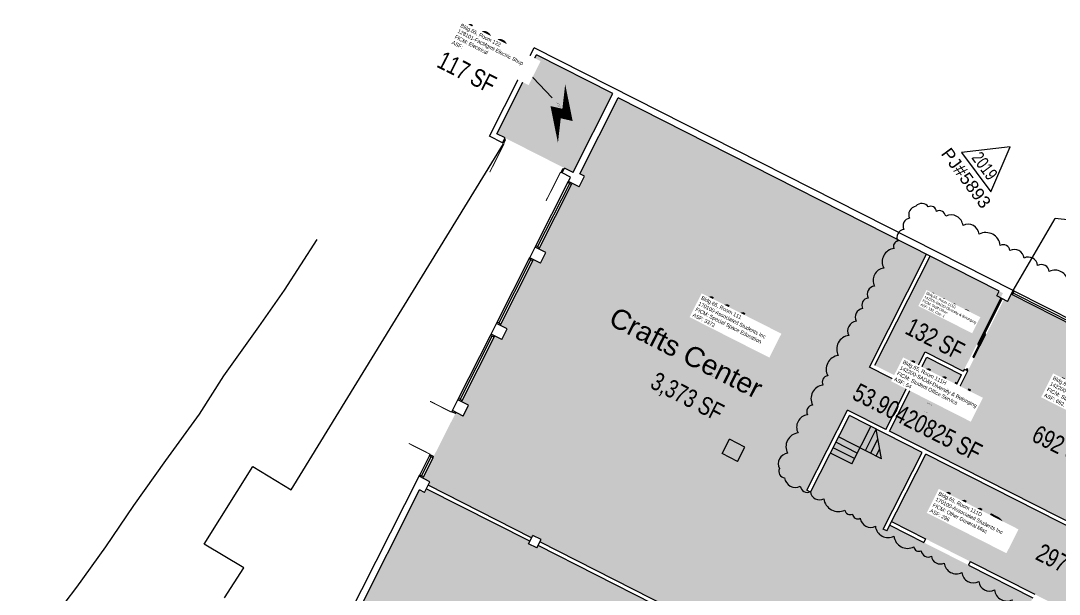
# Model space of a CAD drawing. Header units: inches. Extents: x 69217300 to 69222609, y 27669241 to 27675134.
# Drawn here: x 69219431 to 69220984, y 27673734 to 27674590 of the extents above; entities that cross this region are included whole.
import ezdxf
from ezdxf.enums import TextEntityAlignment as Align

# ---------------------------------------------------------------- set-up
doc = ezdxf.new("R2010")
doc.units = ezdxf.units.IN
doc.header["$LTSCALE"] = 25
doc.header["$MEASUREMENT"] = 0
doc.layers.get('0').update_dxf_attribs({"linetype": 'CONTINUOUS'})
for name, color, linetype in [('A-DOOR', 2, 'CONTINUOUS'), ('A-FLOR', 3, 'CONTINUOUS'), ('A-GLAZ', 1, 'CONTINUOUS'), ('A-IDEN-ICON', 4, 'CONTINUOUS'), ('A-IDEN-RNUM', 7, 'CONTINUOUS'), ('A-IDEN-SNUM', 4, 'CONTINUOUS'), ('A-IDEN-TEXT', 4, 'CONTINUOUS'), ('A-IDEN-VNUM', 4, 'CONTINUOUS'), ('A-SITE', 3, 'CONTINUOUS'), ('A-WALL', 5, 'CONTINUOUS'), ('AREA-TEXT', 3, 'CONTINUOUS'), ('Rooms-Category-Color', 7, 'CONTINUOUS'), ('Rooms-College-Color', 7, 'CONTINUOUS'), ('Rooms-Department-Color', 7, 'CONTINUOUS'), ('Rooms-Division-Color', 7, 'CONTINUOUS'), ('Rooms-Information', 7, 'CONTINUOUS')]:
    doc.layers.add(name, color=color, linetype=linetype)
doc.layers.add('A-REV', color=1, linetype='CONTINUOUS', true_color=0xff0000)
doc.styles.add('Annotative', font='arial.ttf')
doc.styles.add('Arial', font='arial.ttf')
doc.styles.add('CP_AREA', font='arial.ttf', dxfattribs={"height": 15})
doc.styles.add('CP_ROOMSNUMBER', font='arial.ttf', dxfattribs={"height": 1})
doc.styles.add('CP_ROOMVNUMBER', font='arial.ttf', dxfattribs={"width": 0.85, "height": 0.075})

# ---------------------------------------------------------------- blocks, each defined once
blk = doc.blocks.new('CPELECT')
blk.add_lwpolyline([(0.0623, 0.0629, 0, 0.03, 0), (0.0105, -0.0168, 0.03, 0.03, 0), (-0.0105, 0.0068, 0.03, 0, 0), (-0.0623, -0.0729, 0.03, 0, 0)], format="xyseb")
blk = doc.blocks.new('ProjectRev')
at = {"transparency": 16777216}
for p, q in [((0, 0.122), (-0.1221, -0.0895)), ((0.1221, -0.0895), (0, 0.122)), ((-0.1221, -0.0895), (0.1221, -0.0895))]:
    blk.add_line(p, q, dxfattribs=at)
at = {"transparency": 16777216, "insert": (-0.1798, -0.1151), "char_height": 0.0625, "attachment_point": 1, "style": 'Arial'}
blk.add_mtext_dynamic_manual_height_columns('PJ#', width=0.24749, gutter_width=0.3125, heights=[0], dxfattribs=at)
at = {"transparency": 16777216, "style": 'Arial', "width": 0.75}
blk.add_attdef('YEAR', text='', height=0.0625, dxfattribs=at).set_placement((0, -0.0359), align=Align.MIDDLE_CENTER)
at = {"transparency": 16777216, "style": 'Arial'}
blk.add_attdef('PROJECT', text='', height=0.0625, dxfattribs=at).set_placement((-0.0276, -0.1151), align=Align.TOP_LEFT)

msp = doc.modelspace()

# ---------------------------------------------------------------- hatches: boundary and pattern name
at = {"layer": 'Rooms-Category-Color', "true_color": 0xadadad}
for points in [[(69220244.3, 27674370.2), (69220155.1, 27674415.4), (69220142.6, 27674421.7), (69220202.3, 27674539.5), (69220316.5, 27674481.6), (69220258.1, 27674366.5), (69220256.8, 27674363.9)], [(69219870.5, 27673561.9), (69219863.3, 27673565.5), (69219868.8, 27673576.2), (69219903.1, 27673644), (69219913.5, 27673664.5), (69220027.4, 27673889.3), (69220034.6, 27673885.7), (69220035.5, 27673887.4), (69220037.3, 27673891), (69220192.1, 27673812.6), (69220190.2, 27673809), (69220202.7, 27673802.7), (69220204.5, 27673806.2), (69220377.1, 27673718.8), (69220325.1, 27673616.2), (69220318.9, 27673619.4), (69220316.4, 27673614.4), (69220211.2, 27673667.8), (69220207.1, 27673659.8), (69220312.3, 27673606.4), (69220309.9, 27673601.5), (69220429.4, 27673540.9), (69220428.5, 27673539.1), (69220410.4, 27673503.5), (69220377.4, 27673438.4), (69220268.6, 27673493.5), (69220265, 27673495.3), (69220264.1, 27673495.8), (69220190.3, 27673350.2), (69220028, 27673432.4), (69219995.9, 27673448.7), (69219969.1, 27673462.3), (69219970.9, 27673465.8), (69219852.3, 27673526), (69219861.9, 27673544.9), (69219868.2, 27673557.4), (69219870.5, 27673561.9), (69219868.2, 27673557.4), (69219861.9, 27673544.9), (69219852.3, 27673526), (69219861.9, 27673544.9), (69219868.2, 27673557.4)]]:
    msp.add_hatch(color=253, dxfattribs=at).paths.add_polyline_path(points)
at = {"layer": 'Rooms-Category-Color', "true_color": 0xe3f498}
msp.add_hatch(color=61, dxfattribs=at).paths.add_polyline_path([(69220959.8, 27673700.4), (69220967.9, 27673716.4), (69221067.8, 27673665.8), (69221008.6, 27673549), (69220995, 27673522.2), (69220978.7, 27673490.1), (69220950.7, 27673434.8), (69220911.2, 27673454.8), (69220879.1, 27673471.1), (69220490.9, 27673667.8), (69220458.8, 27673684.1), (69220207.3, 27673811.6), (69220209.1, 27673815.2), (69220196.6, 27673821.5), (69220194.8, 27673817.9), (69220040, 27673896.4), (69220041.8, 27673899.9), (69220042.7, 27673901.7), (69220032, 27673907.1), (69220081.7, 27674005.3), (69220092.4, 27673999.8), (69220093.4, 27674001.6), (69220099.7, 27674014.1), (69220100.6, 27674015.9), (69220089.9, 27674021.3), (69220139.6, 27674119.4), (69220150.3, 27674114), (69220151.2, 27674115.8), (69220153.5, 27674120.2), (69220155.3, 27674123.8), (69220157.6, 27674128.3), (69220158.5, 27674130.1), (69220147.8, 27674135.5), (69220197.5, 27674233.6), (69220208.2, 27674228.2), (69220209.1, 27674230), (69220215.4, 27674242.4), (69220216.3, 27674244.2), (69220205.6, 27674249.7), (69220255.3, 27674347.8), (69220266.1, 27674342.3), (69220267, 27674344.1), (69220269.2, 27674348.6), (69220271, 27674352.2), (69220273.3, 27674356.6), (69220274.2, 27674358.4), (69220267.1, 27674362), (69220324.5, 27674475.3), (69220785.6, 27674241.6), (69220765.7, 27674202.3), (69220749.5, 27674170.2), (69220700.2, 27674073), (69220757.3, 27674044.1), (69220724.7, 27673979.8), (69220667.6, 27674008.8), (69220606.8, 27673888.8), (69220612.2, 27673886.1), (69220670.3, 27674000.7), (69220779.1, 27673945.5), (69220721, 27673830.9), (69220726.3, 27673828.2), (69220730.6, 27673836.7), (69220781.5, 27673810.9), (69220944.7, 27673728.2), (69220936.6, 27673712.1)])
at = {"layer": 'Rooms-Category-Color', "true_color": 0xfa9ba3}
for points in [[(69220840.5, 27674066.7), (69220783.4, 27674095.6), (69220760, 27674049.4), (69220708.2, 27674075.6), (69220791, 27674238.9), (69220899.9, 27674183.4)], [(69221233.3, 27674005.7), (69221235.1, 27674004.8), (69221238.7, 27674003), (69221145.9, 27673819.9), (69221129.6, 27673787.8), (69221124.3, 27673777.3), (69220884.4, 27673898.9), (69220820.2, 27673931.5), (69220787.1, 27673948.2), (69220830.9, 27674034.6), (69220901.5, 27674173.9), (69220905.1, 27674172), (69220906.9, 27674171.1), (69220912.3, 27674181.8), (69221010.4, 27674132.1), (69221005, 27674121.4), (69221006.8, 27674120.5), (69221011.2, 27674118.3), (69221014.8, 27674116.4), (69221019.3, 27674114.2), (69221021.1, 27674113.3), (69221026.5, 27674124), (69221124.6, 27674074.3), (69221119.2, 27674063.5), (69221121, 27674062.6), (69221133.4, 27674056.3), (69221135.2, 27674055.4), (69221140.6, 27674066.1), (69221238.8, 27674016.4)], [(69220830.9, 27674034.6), (69220787.1, 27673948.2), (69220730.1, 27673977.1), (69220786, 27674087.6), (69220837.8, 27674061.3), (69220825.5, 27674037.1)]]:
    msp.add_hatch(color=241, dxfattribs=at).paths.add_polyline_path(points)
at = {"layer": 'Rooms-Category-Color', "true_color": 0xfbafa2}
msp.add_hatch(color=21, dxfattribs=at).paths.add_polyline_path([(69220816.3, 27673800), (69220947.4, 27673733.5), (69220970.6, 27673721.8), (69221070.5, 27673671.2), (69221121.6, 27673771.9), (69220881.7, 27673893.6), (69220817.4, 27673926.1), (69220784.4, 27673942.8), (69220733.4, 27673842), (69220784.2, 27673816.3)])
at = {"layer": 'Rooms-College-Color', "true_color": 0xadadad}
for points in [[(69220244.3, 27674370.2), (69220155.1, 27674415.4), (69220142.6, 27674421.7), (69220202.3, 27674539.5), (69220316.5, 27674481.6), (69220258.1, 27674366.5), (69220256.8, 27674363.9)], [(69220959.8, 27673700.4), (69220967.9, 27673716.4), (69221067.8, 27673665.8), (69221008.6, 27673549), (69220995, 27673522.2), (69220978.7, 27673490.1), (69220950.7, 27673434.8), (69220911.2, 27673454.8), (69220879.1, 27673471.1), (69220490.9, 27673667.8), (69220458.8, 27673684.1), (69220207.3, 27673811.6), (69220209.1, 27673815.2), (69220196.6, 27673821.5), (69220194.8, 27673817.9), (69220040, 27673896.4), (69220041.8, 27673899.9), (69220042.7, 27673901.7), (69220032, 27673907.1), (69220081.7, 27674005.3), (69220092.4, 27673999.8), (69220093.4, 27674001.6), (69220099.7, 27674014.1), (69220100.6, 27674015.9), (69220089.9, 27674021.3), (69220139.6, 27674119.4), (69220150.3, 27674114), (69220151.2, 27674115.8), (69220153.5, 27674120.2), (69220155.3, 27674123.8), (69220157.6, 27674128.3), (69220158.5, 27674130.1), (69220147.8, 27674135.5), (69220197.5, 27674233.6), (69220208.2, 27674228.2), (69220209.1, 27674230), (69220215.4, 27674242.4), (69220216.3, 27674244.2), (69220205.6, 27674249.7), (69220255.3, 27674347.8), (69220266.1, 27674342.3), (69220267, 27674344.1), (69220269.2, 27674348.6), (69220271, 27674352.2), (69220273.3, 27674356.6), (69220274.2, 27674358.4), (69220267.1, 27674362), (69220324.5, 27674475.3), (69220785.6, 27674241.6), (69220765.7, 27674202.3), (69220749.5, 27674170.2), (69220700.2, 27674073), (69220757.3, 27674044.1), (69220724.7, 27673979.8), (69220667.6, 27674008.8), (69220606.8, 27673888.8), (69220612.2, 27673886.1), (69220670.3, 27674000.7), (69220779.1, 27673945.5), (69220721, 27673830.9), (69220726.3, 27673828.2), (69220730.6, 27673836.7), (69220781.5, 27673810.9), (69220944.7, 27673728.2), (69220936.6, 27673712.1)], [(69220816.3, 27673800), (69220947.4, 27673733.5), (69220970.6, 27673721.8), (69221070.5, 27673671.2), (69221121.6, 27673771.9), (69220881.7, 27673893.6), (69220817.4, 27673926.1), (69220784.4, 27673942.8), (69220733.4, 27673842), (69220784.2, 27673816.3)], [(69219870.5, 27673561.9), (69219863.3, 27673565.5), (69219868.8, 27673576.2), (69219903.1, 27673644), (69219913.5, 27673664.5), (69220027.4, 27673889.3), (69220034.6, 27673885.7), (69220035.5, 27673887.4), (69220037.3, 27673891), (69220192.1, 27673812.6), (69220190.2, 27673809), (69220202.7, 27673802.7), (69220204.5, 27673806.2), (69220377.1, 27673718.8), (69220325.1, 27673616.2), (69220318.9, 27673619.4), (69220316.4, 27673614.4), (69220211.2, 27673667.8), (69220207.1, 27673659.8), (69220312.3, 27673606.4), (69220309.9, 27673601.5), (69220429.4, 27673540.9), (69220428.5, 27673539.1), (69220410.4, 27673503.5), (69220377.4, 27673438.4), (69220268.6, 27673493.5), (69220265, 27673495.3), (69220264.1, 27673495.8), (69220190.3, 27673350.2), (69220028, 27673432.4), (69219995.9, 27673448.7), (69219969.1, 27673462.3), (69219970.9, 27673465.8), (69219852.3, 27673526), (69219861.9, 27673544.9), (69219868.2, 27673557.4), (69219870.5, 27673561.9), (69219868.2, 27673557.4), (69219861.9, 27673544.9), (69219852.3, 27673526), (69219861.9, 27673544.9), (69219868.2, 27673557.4)]]:
    msp.add_hatch(color=253, dxfattribs=at).paths.add_polyline_path(points)
at = {"layer": 'Rooms-College-Color', "true_color": 0x80bc67}
for points in [[(69220840.5, 27674066.7), (69220783.4, 27674095.6), (69220760, 27674049.4), (69220708.2, 27674075.6), (69220791, 27674238.9), (69220899.9, 27674183.4)], [(69221233.3, 27674005.7), (69221235.1, 27674004.8), (69221238.7, 27674003), (69221145.9, 27673819.9), (69221129.6, 27673787.8), (69221124.3, 27673777.3), (69220884.4, 27673898.9), (69220820.2, 27673931.5), (69220787.1, 27673948.2), (69220830.9, 27674034.6), (69220901.5, 27674173.9), (69220905.1, 27674172), (69220906.9, 27674171.1), (69220912.3, 27674181.8), (69221010.4, 27674132.1), (69221005, 27674121.4), (69221006.8, 27674120.5), (69221011.2, 27674118.3), (69221014.8, 27674116.4), (69221019.3, 27674114.2), (69221021.1, 27674113.3), (69221026.5, 27674124), (69221124.6, 27674074.3), (69221119.2, 27674063.5), (69221121, 27674062.6), (69221133.4, 27674056.3), (69221135.2, 27674055.4), (69221140.6, 27674066.1), (69221238.8, 27674016.4)], [(69220830.9, 27674034.6), (69220787.1, 27673948.2), (69220730.1, 27673977.1), (69220786, 27674087.6), (69220837.8, 27674061.3), (69220825.5, 27674037.1)]]:
    msp.add_hatch(color=83, dxfattribs=at).paths.add_polyline_path(points)
at = {"layer": 'Rooms-Department-Color', "true_color": 0xacacac}
for points in [[(69220244.3, 27674370.2), (69220155.1, 27674415.4), (69220142.6, 27674421.7), (69220202.3, 27674539.5), (69220316.5, 27674481.6), (69220258.1, 27674366.5), (69220256.8, 27674363.9)], [(69219870.5, 27673561.9), (69219863.3, 27673565.5), (69219868.8, 27673576.2), (69219903.1, 27673644), (69219913.5, 27673664.5), (69220027.4, 27673889.3), (69220034.6, 27673885.7), (69220035.5, 27673887.4), (69220037.3, 27673891), (69220192.1, 27673812.6), (69220190.2, 27673809), (69220202.7, 27673802.7), (69220204.5, 27673806.2), (69220377.1, 27673718.8), (69220325.1, 27673616.2), (69220318.9, 27673619.4), (69220316.4, 27673614.4), (69220211.2, 27673667.8), (69220207.1, 27673659.8), (69220312.3, 27673606.4), (69220309.9, 27673601.5), (69220429.4, 27673540.9), (69220428.5, 27673539.1), (69220410.4, 27673503.5), (69220377.4, 27673438.4), (69220268.6, 27673493.5), (69220265, 27673495.3), (69220264.1, 27673495.8), (69220190.3, 27673350.2), (69220028, 27673432.4), (69219995.9, 27673448.7), (69219969.1, 27673462.3), (69219970.9, 27673465.8), (69219852.3, 27673526), (69219861.9, 27673544.9), (69219868.2, 27673557.4), (69219870.5, 27673561.9), (69219868.2, 27673557.4), (69219861.9, 27673544.9), (69219852.3, 27673526), (69219861.9, 27673544.9), (69219868.2, 27673557.4)]]:
    msp.add_hatch(color=253, dxfattribs=at).paths.add_polyline_path(points)
at = {"layer": 'Rooms-Department-Color', "true_color": 0x604aed}
for points in [[(69220959.8, 27673700.4), (69220967.9, 27673716.4), (69221067.8, 27673665.8), (69221008.6, 27673549), (69220995, 27673522.2), (69220978.7, 27673490.1), (69220950.7, 27673434.8), (69220911.2, 27673454.8), (69220879.1, 27673471.1), (69220490.9, 27673667.8), (69220458.8, 27673684.1), (69220207.3, 27673811.6), (69220209.1, 27673815.2), (69220196.6, 27673821.5), (69220194.8, 27673817.9), (69220040, 27673896.4), (69220041.8, 27673899.9), (69220042.7, 27673901.7), (69220032, 27673907.1), (69220081.7, 27674005.3), (69220092.4, 27673999.8), (69220093.4, 27674001.6), (69220099.7, 27674014.1), (69220100.6, 27674015.9), (69220089.9, 27674021.3), (69220139.6, 27674119.4), (69220150.3, 27674114), (69220151.2, 27674115.8), (69220153.5, 27674120.2), (69220155.3, 27674123.8), (69220157.6, 27674128.3), (69220158.5, 27674130.1), (69220147.8, 27674135.5), (69220197.5, 27674233.6), (69220208.2, 27674228.2), (69220209.1, 27674230), (69220215.4, 27674242.4), (69220216.3, 27674244.2), (69220205.6, 27674249.7), (69220255.3, 27674347.8), (69220266.1, 27674342.3), (69220267, 27674344.1), (69220269.2, 27674348.6), (69220271, 27674352.2), (69220273.3, 27674356.6), (69220274.2, 27674358.4), (69220267.1, 27674362), (69220324.5, 27674475.3), (69220785.6, 27674241.6), (69220765.7, 27674202.3), (69220749.5, 27674170.2), (69220700.2, 27674073), (69220757.3, 27674044.1), (69220724.7, 27673979.8), (69220667.6, 27674008.8), (69220606.8, 27673888.8), (69220612.2, 27673886.1), (69220670.3, 27674000.7), (69220779.1, 27673945.5), (69220721, 27673830.9), (69220726.3, 27673828.2), (69220730.6, 27673836.7), (69220781.5, 27673810.9), (69220944.7, 27673728.2), (69220936.6, 27673712.1)], [(69220840.5, 27674066.7), (69220783.4, 27674095.6), (69220760, 27674049.4), (69220708.2, 27674075.6), (69220791, 27674238.9), (69220899.9, 27674183.4)], [(69221233.3, 27674005.7), (69221235.1, 27674004.8), (69221238.7, 27674003), (69221145.9, 27673819.9), (69221129.6, 27673787.8), (69221124.3, 27673777.3), (69220884.4, 27673898.9), (69220820.2, 27673931.5), (69220787.1, 27673948.2), (69220830.9, 27674034.6), (69220901.5, 27674173.9), (69220905.1, 27674172), (69220906.9, 27674171.1), (69220912.3, 27674181.8), (69221010.4, 27674132.1), (69221005, 27674121.4), (69221006.8, 27674120.5), (69221011.2, 27674118.3), (69221014.8, 27674116.4), (69221019.3, 27674114.2), (69221021.1, 27674113.3), (69221026.5, 27674124), (69221124.6, 27674074.3), (69221119.2, 27674063.5), (69221121, 27674062.6), (69221133.4, 27674056.3), (69221135.2, 27674055.4), (69221140.6, 27674066.1), (69221238.8, 27674016.4)], [(69220830.9, 27674034.6), (69220787.1, 27673948.2), (69220730.1, 27673977.1), (69220786, 27674087.6), (69220837.8, 27674061.3), (69220825.5, 27674037.1)], [(69220816.3, 27673800), (69220947.4, 27673733.5), (69220970.6, 27673721.8), (69221070.5, 27673671.2), (69221121.6, 27673771.9), (69220881.7, 27673893.6), (69220817.4, 27673926.1), (69220784.4, 27673942.8), (69220733.4, 27673842), (69220784.2, 27673816.3)]]:
    msp.add_hatch(color=173, dxfattribs=at).paths.add_polyline_path(points)
at = {"layer": 'Rooms-Division-Color', "true_color": 0xadadad}
for points in [[(69220244.3, 27674370.2), (69220155.1, 27674415.4), (69220142.6, 27674421.7), (69220202.3, 27674539.5), (69220316.5, 27674481.6), (69220258.1, 27674366.5), (69220256.8, 27674363.9)], [(69219870.5, 27673561.9), (69219863.3, 27673565.5), (69219868.8, 27673576.2), (69219903.1, 27673644), (69219913.5, 27673664.5), (69220027.4, 27673889.3), (69220034.6, 27673885.7), (69220035.5, 27673887.4), (69220037.3, 27673891), (69220192.1, 27673812.6), (69220190.2, 27673809), (69220202.7, 27673802.7), (69220204.5, 27673806.2), (69220377.1, 27673718.8), (69220325.1, 27673616.2), (69220318.9, 27673619.4), (69220316.4, 27673614.4), (69220211.2, 27673667.8), (69220207.1, 27673659.8), (69220312.3, 27673606.4), (69220309.9, 27673601.5), (69220429.4, 27673540.9), (69220428.5, 27673539.1), (69220410.4, 27673503.5), (69220377.4, 27673438.4), (69220268.6, 27673493.5), (69220265, 27673495.3), (69220264.1, 27673495.8), (69220190.3, 27673350.2), (69220028, 27673432.4), (69219995.9, 27673448.7), (69219969.1, 27673462.3), (69219970.9, 27673465.8), (69219852.3, 27673526), (69219861.9, 27673544.9), (69219868.2, 27673557.4), (69219870.5, 27673561.9), (69219868.2, 27673557.4), (69219861.9, 27673544.9), (69219852.3, 27673526), (69219861.9, 27673544.9), (69219868.2, 27673557.4)]]:
    msp.add_hatch(color=253, dxfattribs=at).paths.add_polyline_path(points)
at = {"layer": 'Rooms-Division-Color', "true_color": 0x604aed}
for points in [[(69220959.8, 27673700.4), (69220967.9, 27673716.4), (69221067.8, 27673665.8), (69221008.6, 27673549), (69220995, 27673522.2), (69220978.7, 27673490.1), (69220950.7, 27673434.8), (69220911.2, 27673454.8), (69220879.1, 27673471.1), (69220490.9, 27673667.8), (69220458.8, 27673684.1), (69220207.3, 27673811.6), (69220209.1, 27673815.2), (69220196.6, 27673821.5), (69220194.8, 27673817.9), (69220040, 27673896.4), (69220041.8, 27673899.9), (69220042.7, 27673901.7), (69220032, 27673907.1), (69220081.7, 27674005.3), (69220092.4, 27673999.8), (69220093.4, 27674001.6), (69220099.7, 27674014.1), (69220100.6, 27674015.9), (69220089.9, 27674021.3), (69220139.6, 27674119.4), (69220150.3, 27674114), (69220151.2, 27674115.8), (69220153.5, 27674120.2), (69220155.3, 27674123.8), (69220157.6, 27674128.3), (69220158.5, 27674130.1), (69220147.8, 27674135.5), (69220197.5, 27674233.6), (69220208.2, 27674228.2), (69220209.1, 27674230), (69220215.4, 27674242.4), (69220216.3, 27674244.2), (69220205.6, 27674249.7), (69220255.3, 27674347.8), (69220266.1, 27674342.3), (69220267, 27674344.1), (69220269.2, 27674348.6), (69220271, 27674352.2), (69220273.3, 27674356.6), (69220274.2, 27674358.4), (69220267.1, 27674362), (69220324.5, 27674475.3), (69220785.6, 27674241.6), (69220765.7, 27674202.3), (69220749.5, 27674170.2), (69220700.2, 27674073), (69220757.3, 27674044.1), (69220724.7, 27673979.8), (69220667.6, 27674008.8), (69220606.8, 27673888.8), (69220612.2, 27673886.1), (69220670.3, 27674000.7), (69220779.1, 27673945.5), (69220721, 27673830.9), (69220726.3, 27673828.2), (69220730.6, 27673836.7), (69220781.5, 27673810.9), (69220944.7, 27673728.2), (69220936.6, 27673712.1)], [(69220840.5, 27674066.7), (69220783.4, 27674095.6), (69220760, 27674049.4), (69220708.2, 27674075.6), (69220791, 27674238.9), (69220899.9, 27674183.4)], [(69221233.3, 27674005.7), (69221235.1, 27674004.8), (69221238.7, 27674003), (69221145.9, 27673819.9), (69221129.6, 27673787.8), (69221124.3, 27673777.3), (69220884.4, 27673898.9), (69220820.2, 27673931.5), (69220787.1, 27673948.2), (69220830.9, 27674034.6), (69220901.5, 27674173.9), (69220905.1, 27674172), (69220906.9, 27674171.1), (69220912.3, 27674181.8), (69221010.4, 27674132.1), (69221005, 27674121.4), (69221006.8, 27674120.5), (69221011.2, 27674118.3), (69221014.8, 27674116.4), (69221019.3, 27674114.2), (69221021.1, 27674113.3), (69221026.5, 27674124), (69221124.6, 27674074.3), (69221119.2, 27674063.5), (69221121, 27674062.6), (69221133.4, 27674056.3), (69221135.2, 27674055.4), (69221140.6, 27674066.1), (69221238.8, 27674016.4)], [(69220830.9, 27674034.6), (69220787.1, 27673948.2), (69220730.1, 27673977.1), (69220786, 27674087.6), (69220837.8, 27674061.3), (69220825.5, 27674037.1)], [(69220816.3, 27673800), (69220947.4, 27673733.5), (69220970.6, 27673721.8), (69221070.5, 27673671.2), (69221121.6, 27673771.9), (69220881.7, 27673893.6), (69220817.4, 27673926.1), (69220784.4, 27673942.8), (69220733.4, 27673842), (69220784.2, 27673816.3)]]:
    msp.add_hatch(color=173, dxfattribs=at).paths.add_polyline_path(points)

# ---------------------------------------------------------------- linework, layer by layer
at = {"layer": 'A-DOOR'}
for points in [[(69220153.9, 27674407, 1.5, 1.5, 0), (69220132.2, 27674364.2, 0, 0, 0), (69220131.6, 27674364.5, 0, 0, 0.414214), (69220196.1, 27674385.7, 0, 0, 0.414214)], [(69220238.2, 27674364.3, 1.5, 1.5, 0), (69220216.5, 27674321.5, 0, 0, 0), (69220217.2, 27674321.1, 0, 0, -0.414214), (69220196.1, 27674385.7, 0, 0, -0.414214)], [(69220075.2, 27674005.5, 1.5, 1.5, 0), (69220043, 27674021.8, 0, 0, 0), (69220042.7, 27674021.1, 0, 0, 0.414214), (69220060.6, 27673973.4, 0, 0, 0.414214)], [(69220043.3, 27673942.6, 1.5, 1.5, 0), (69220011.2, 27673958.9, 0, 0, 0), (69220011.5, 27673959.6, 0, 0, -0.414214), (69220060.6, 27673973.4, 0, 0, -0.414214)]]:
    msp.add_lwpolyline(points, format="xyseb", dxfattribs=at)
for points in [[(69220856.3, 27674087.1), (69220874.2, 27674122.4), (69220872.6, 27674123.2), (69220854.7, 27674087.9)], [(69220846.6, 27674067.9), (69220847.4, 27674069.5), (69220845.8, 27674070.3), (69220845, 27674068.7)]]:
    msp.add_lwpolyline(points, close=True, dxfattribs=at)
at = {"layer": 'A-FLOR'}
for p, q in [((69220673.9, 27673928.2), (69220702.4, 27673984.4)), ((69220694.1, 27673948.2), (69220710.4, 27673980.4)), ((69220718.2, 27673936), (69220710.4, 27673980.4)), ((69220682, 27673944.3), (69220649.9, 27673960.6)), ((69220718.2, 27673936), (69220654, 27673968.6)), ((69220702.2, 27673944.2), (69220713, 27673965.6)), ((69220673.9, 27673928.2), (69220641.8, 27673944.5)), ((69220678, 27673936.3), (69220645.9, 27673952.5)), ((69220710.2, 27673940.1), (69220715.6, 27673950.8))]:
    msp.add_line(p, q, dxfattribs=at)
at = {"layer": 'A-GLAZ'}
for p, q in [((69220201.2, 27674254.2), (69220249.1, 27674348.7)), ((69220203.8, 27674252.8), (69220251.8, 27674347.3)), ((69220206.5, 27674251.4), (69220254.4, 27674346)), ((69220143.3, 27674140), (69220191.2, 27674234.5)), ((69220146, 27674138.6), (69220193.9, 27674233.2)), ((69220148.7, 27674137.3), (69220196.6, 27674231.8)), ((69221008.6, 27674133), (69220914.1, 27674180.9)), ((69221010, 27674135.7), (69220915.4, 27674183.6)), ((69221011.3, 27674138.4), (69220916.8, 27674186.3)), ((69220085.4, 27674025.8), (69220133.4, 27674120.4)), ((69220088.1, 27674024.4), (69220136, 27674119)), ((69220090.8, 27674023.1), (69220138.7, 27674117.6)), ((69220027.6, 27673911.6), (69220042, 27673940.2)), ((69220030.2, 27673910.3), (69220044.7, 27673938.8)), ((69220032.9, 27673908.9), (69220047.4, 27673937.5))]:
    msp.add_line(p, q, dxfattribs=at)
for points in [[(69220896.5, 27674175.1), (69220897, 27674176.1), (69220899, 27674175.2), (69220898.4, 27674174.1)], [(69220863.7, 27674105.5), (69220898.4, 27674174.1), (69220896.5, 27674175.1), (69220861.7, 27674106.5)]]:
    msp.add_lwpolyline(points, close=True, dxfattribs=at)
msp.add_lwpolyline([(69220862.7, 27674106), (69220897.5, 27674174.6)], dxfattribs=at)
at = {"layer": 'A-IDEN-VNUM'}
msp.add_line((69220177.6, 27674525.6), (69220225.5, 27674475.2), dxfattribs=at)
at = {"layer": 'A-REV'}
msp.add_lwpolyline([(69220997, 27674200.9, 0.520567), (69220969.3, 27674215.7, 0.520567), (69220951.8, 27674225, 0.520567), (69220931.5, 27674235.9, 0.520567), (69220910.5, 27674247.1, 0.520567), (69220896, 27674254.8, 0.520567), (69220864.4, 27674271.6, 0.520567), (69220840.2, 27674284.5, 0.520567), (69220814.3, 27674298.4, 0.520567), (69220800.6, 27674305.7, 0.520567), (69220788.2, 27674312.3, 0.520567), (69220769.8, 27674313.3, 0.520567), (69220760.4, 27674295.3, 0.520567), (69220751.8, 27674278.8, 0.520567), (69220742.6, 27674261.1, 0.520567), (69220737, 27674250.4, 0.520567), (69220721.6, 27674220.8, 0.520567), (69220707.7, 27674194, 0.520567), (69220698.3, 27674176.1, 0.520567), (69220690.1, 27674160.3, 0.520567), (69220680.3, 27674141.4, 0.520567), (69220669.3, 27674120.3, 0.520567), (69220653.7, 27674090.3, 0.520567), (69220637.9, 27674059.9, 0.520567), (69220630.7, 27674046.1, 0.520567), (69220615.1, 27674016.3, 0.520567), (69220607.5, 27674001.6, 0.520567), (69220593.4, 27673974.6, 0.520567), (69220577.7, 27673944.3, 0.520567), (69220565.7, 27673921.3, 0.520567), (69220573.3, 27673907.5, 0.520567), (69220596.8, 27673895, 0.520567), (69220611.9, 27673886.9, 0.520567), (69220632, 27673876.2, 0.520567), (69220663.6, 27673859.3, 0.520567), (69220674.9, 27673853.3, 0.520567), (69220686.6, 27673847, 0.520567), (69220709.1, 27673835, 0.520567), (69220736.9, 27673820.2, 0.520567), (69220766.7, 27673804.3, 0.520567), (69220777.6, 27673798.5, 0.520567), (69220793, 27673790.3, 0.520567), (69220812, 27673780.1, 0.520567), (69220838.4, 27673766, 0.520567), (69220863.8, 27673752.5, 0.520567), (69220887.3, 27673739.9, 0.520567), (69220914.5, 27673725.3, 0.520567)], format="xyb", dxfattribs=at)
at = {"layer": 'A-SITE'}
for p, q in [((69219835, 27673889.5), (69220152.7, 27674406.8)), ((69220915, 27674187.2), (69220978.1, 27674295.1)), ((69221386.1, 27674247.7), (69220978.1, 27674295.1)), ((69219825.3, 27674187.7), (69219873.9, 27674263.7)), ((69219786.6, 27674133), (69219825.3, 27674187.7)), ((69219734.4, 27674059.9), (69219786.6, 27674133)), ((69219698.1, 27674002.6), (69219734.4, 27674059.9)), ((69219647.8, 27673933.2), (69219698.1, 27674002.6)), ((69219599.8, 27673866.1), (69219647.8, 27673933.2)), ((69219705.2, 27673808.2), (69219777.8, 27673924.2)), ((69219777.8, 27673924.2), (69219835, 27673889.5)), ((69219557.9, 27673804.4), (69219599.8, 27673866.1)), ((69219514.7, 27673744.2), (69219557.9, 27673804.4)), ((69219764.2, 27673773), (69219705.2, 27673808.2)), ((69219735.4, 27673727.9), (69219764.2, 27673773)), ((69219430.7, 27673634.7), (69219514.7, 27673744.2))]:
    msp.add_line(p, q, dxfattribs=at)
at = {"layer": 'A-WALL'}
for p, q in [((69220131.9, 27674418.2), (69220198.8, 27674550.2)), ((69220915, 27674187.2), (69220198.8, 27674550.2)), ((69220142.6, 27674421.7), (69220202.3, 27674539.5)), ((69220316.5, 27674481.6), (69220202.3, 27674539.5)), ((69220258.1, 27674366.5), (69220316.5, 27674481.6)), ((69220267.1, 27674362), (69220324.5, 27674475.3)), ((69220894.4, 27674186.4), (69220324.5, 27674475.3)), ((69220151.5, 27674408.3), (69220131.9, 27674418.2)), ((69220155.1, 27674415.4), (69220142.6, 27674421.7)), ((69220151.5, 27674408.3), (69220155.1, 27674415.4)), ((69220153.3, 27674407.4), (69220156, 27674412.7)), ((69220156, 27674412.7), (69220154.2, 27674413.6)), ((69220153.3, 27674407.4), (69220151.5, 27674408.3)), ((69220238.9, 27674364), (69220241.6, 27674369.3)), ((69220240.7, 27674363.1), (69220238.9, 27674364)), ((69220240.7, 27674363.1), (69220244.3, 27674370.2)), ((69220253.2, 27674356.7), (69220240.7, 27674363.1)), ((69220243.4, 27674368.4), (69220241.6, 27674369.3)), ((69220256.8, 27674363.9), (69220244.3, 27674370.2)), ((69220256.8, 27674363.9), (69220258.1, 27674366.5)), ((69220249.1, 27674348.7), (69220250, 27674350.5)), ((69220254.4, 27674346), (69220249.1, 27674348.7)), ((69220250, 27674350.5), (69220253.2, 27674356.7)), ((69220266.1, 27674342.3), (69220250, 27674350.5)), ((69220254.4, 27674346), (69220255.3, 27674347.8)), ((69220266.1, 27674342.3), (69220274.2, 27674358.4)), ((69220274.2, 27674358.4), (69220267.1, 27674362)), ((69220200.3, 27674252.4), (69220201.2, 27674254.2)), ((69220206.5, 27674251.4), (69220201.2, 27674254.2)), ((69220192.1, 27674236.3), (69220200.3, 27674252.4)), ((69220216.3, 27674244.2), (69220200.3, 27674252.4)), ((69220205.6, 27674249.7), (69220206.5, 27674251.4)), ((69220208.2, 27674228.2), (69220216.3, 27674244.2)), ((69220700.2, 27674073), (69220785.6, 27674241.6)), ((69220708.2, 27674075.6), (69220791, 27674238.9)), ((69220191.2, 27674234.5), (69220192.1, 27674236.3)), ((69220196.6, 27674231.8), (69220191.2, 27674234.5)), ((69220208.2, 27674228.2), (69220192.1, 27674236.3)), ((69220196.6, 27674231.8), (69220197.5, 27674233.6)), ((69220890.8, 27674179.3), (69220894.4, 27674186.4)), ((69220906.9, 27674171.1), (69220890.8, 27674179.3)), ((69220906.9, 27674171.1), (69220915, 27674187.2)), ((69220914.1, 27674180.9), (69220912.3, 27674181.8)), ((69220914.1, 27674180.9), (69220916.8, 27674186.3)), ((69220916.8, 27674186.3), (69220915, 27674187.2)), ((69220134.3, 27674122.1), (69220142.4, 27674138.2)), ((69220142.4, 27674138.2), (69220143.3, 27674140)), ((69220158.5, 27674130.1), (69220142.4, 27674138.2)), ((69220148.7, 27674137.3), (69220143.3, 27674140)), ((69220147.8, 27674135.5), (69220148.7, 27674137.3)), ((69220150.3, 27674114), (69220158.5, 27674130.1)), ((69220133.4, 27674120.4), (69220134.3, 27674122.1)), ((69220138.7, 27674117.6), (69220133.4, 27674120.4)), ((69220150.3, 27674114), (69220134.3, 27674122.1)), ((69220138.7, 27674117.6), (69220139.6, 27674119.4)), ((69220757.3, 27674044.1), (69220700.2, 27674073)), ((69220830.9, 27674034.6), (69220847.6, 27674067.4)), ((69220825.5, 27674037.1), (69220837.8, 27674061.3)), ((69220724.7, 27673979.8), (69220757.3, 27674044.1)), ((69220730.1, 27673977.1), (69220762.6, 27674041.3)), ((69220076.4, 27674008), (69220084.5, 27674024)), ((69220084.5, 27674024), (69220085.4, 27674025.8)), ((69220100.6, 27674015.9), (69220084.5, 27674024)), ((69220090.8, 27674023.1), (69220085.4, 27674025.8)), ((69220089.9, 27674021.3), (69220090.8, 27674023.1)), ((69220075.5, 27674006.2), (69220076.4, 27674008)), ((69220080.8, 27674003.5), (69220075.5, 27674006.2)), ((69220092.4, 27673999.8), (69220076.4, 27674008)), ((69220080.8, 27674003.5), (69220081.7, 27674005.3)), ((69220092.4, 27673999.8), (69220100.6, 27674015.9)), ((69220606.8, 27673888.8), (69220667.6, 27674008.8)), ((69220724.7, 27673979.8), (69220667.6, 27674008.8)), ((69220612.2, 27673886.1), (69220670.3, 27674000.7)), ((69220779.1, 27673945.5), (69220670.3, 27674000.7)), ((69221124.3, 27673777.3), (69220730.1, 27673977.1)), ((69220479.9, 27673943.6), (69220490.7, 27673965)), ((69220513.9, 27673953.3), (69220490.7, 27673965)), ((69220503.1, 27673931.8), (69220479.9, 27673943.6)), ((69220503.1, 27673931.8), (69220513.9, 27673953.3)), ((69220721, 27673830.9), (69220779.1, 27673945.5)), ((69220726.3, 27673828.2), (69220784.4, 27673942.8)), ((69221121.6, 27673771.9), (69220784.4, 27673942.8)), ((69220042, 27673940.2), (69220042.9, 27673942)), ((69220047.4, 27673937.5), (69220042, 27673940.2)), ((69220048.3, 27673939.2), (69220042.9, 27673942)), ((69220047.4, 27673937.5), (69220048.3, 27673939.2)), ((69220026.7, 27673909.8), (69220027.6, 27673911.6)), ((69220032.9, 27673908.9), (69220027.6, 27673911.6)), ((69219894.2, 27673648.5), (69220026.7, 27673909.8)), ((69220042.7, 27673901.7), (69220026.7, 27673909.8)), ((69220032, 27673907.1), (69220032.9, 27673908.9)), ((69220034.6, 27673885.7), (69220042.7, 27673901.7)), ((69220194.8, 27673817.9), (69220040, 27673896.4)), ((69219903.1, 27673644), (69220027.4, 27673889.3)), ((69220034.6, 27673885.7), (69220027.4, 27673889.3)), ((69220192.1, 27673812.6), (69220037.3, 27673891)), ((69220612.2, 27673886.1), (69220606.8, 27673888.8)), ((69220730.6, 27673836.7), (69220781.5, 27673810.9)), ((69220733.4, 27673842), (69220784.2, 27673816.3)), ((69220190.2, 27673809), (69220196.6, 27673821.5)), ((69220209.1, 27673815.2), (69220196.6, 27673821.5)), ((69220726.3, 27673828.2), (69220721, 27673830.9)), ((69220202.7, 27673802.7), (69220190.2, 27673809)), ((69220202.7, 27673802.7), (69220209.1, 27673815.2)), ((69220377.1, 27673718.8), (69220204.5, 27673806.2)), ((69220458.8, 27673684.1), (69220207.3, 27673811.6)), ((69220784.2, 27673816.3), (69220781.5, 27673810.9)), ((69220851, 27673782.4), (69220848.3, 27673777.1)), ((69220848.3, 27673777.1), (69220944.7, 27673728.2)), ((69220851, 27673782.4), (69220947.4, 27673733.5))]:
    msp.add_line(p, q, dxfattribs=at)
for points in [[(69220757.3, 27674044.1), (69220783.4, 27674095.6), (69220840.5, 27674066.7)], [(69220762.6, 27674041.3), (69220786, 27674087.6), (69220837.8, 27674061.3)], [(69220842.2, 27674070.1), (69220840.5, 27674066.7)], [(69220842.2, 27674070.1), (69220847.6, 27674067.4)], [(69220830.9, 27674034.6), (69220825.6, 27674037.3)]]:
    msp.add_lwpolyline(points, dxfattribs=at)

# ---------------------------------------------------------------- block references
at = {"layer": 'A-IDEN-ICON', "xscale": 479.9999999993333, "yscale": 479.9999999993333, "zscale": 479.9999999993333, "rotation": 35.47649089138894}
msp.add_blockref('CPELECT', (69220238.3, 27674453.8), dxfattribs=at)
at = {"layer": 'A-REV', "xscale": 300, "yscale": 300, "zscale": 300, "rotation": 306.55}
msp.add_blockref('ProjectRev', (69220881.4, 27674380.1), dxfattribs=at).add_auto_attribs({'YEAR': '2019', 'PROJECT': '5893'})

# ---------------------------------------------------------------- texts
at = {"layer": 'A-IDEN-RNUM', "style": 'CP_ROOMSNUMBER', "width": 0.85}
for s, p in [('0122-00', (69220236.3, 27674462.8)), ('0111-G0', (69220783.1, 27674108.9)), ('0111-00', (69220464.5, 27674059.7)), ('0111-H0', (69220785.1, 27674005.2)), ('0111-D0', (69220870.1, 27673829.9))]:
    msp.add_text(s, height=1, rotation=333.12, dxfattribs=at).set_placement(p, align=Align.MIDDLE)
at = {"layer": 'A-IDEN-SNUM', "style": 'CP_ROOMSNUMBER', "width": 0.85}
for s, p in [('0650012200', (69220235.1, 27674466.7)), ('06500111G0', (69220809.5, 27674158.8)), ('0650011100', (69220463.4, 27674063.6)), ('06500111H0', (69220790.5, 27674017.6)), ('06500111D0', (69220869, 27673833.8))]:
    msp.add_text(s, height=1, rotation=333.12, dxfattribs=at).set_placement(p, align=Align.MIDDLE)
at = {"layer": 'A-IDEN-TEXT', "style": 'Annotative'}
msp.add_text('Crafts Center', height=30, rotation=333.1225, dxfattribs=at).set_placement((69220426.3, 27674095), align=Align.MIDDLE)
at = {"layer": 'A-IDEN-VNUM', "style": 'CP_ROOMVNUMBER', "width": 0.85}
for s, height, p in [('122', 40, (69220119.2, 27674556)), ('111', 40, (69220479.5, 27674148.8)), ('111G', 27, (69220816.6, 27674158.4)), ('111H', 40, (69220796.2, 27674045.3)), ('111F', 40, (69221017.5, 27674021)), ('111D', 40, (69220849.4, 27673848.7))]:
    msp.add_text(s, height=height, rotation=333.1225, dxfattribs=at).set_placement(p, align=Align.MIDDLE)
at = {"layer": 'AREA-TEXT', "style": 'CP_AREA', "width": 0.75}
for s, p in [('117 SF', (69220098.1, 27674513.7)), ('132 SF', (69220798.5, 27674115.2)), ('3,373 SF', (69220427.9, 27674028.9)), ('53.90420825 SF', (69220772.1, 27673990.7)), ('692 SF', (69220987.8, 27673954.9)), ('297 SF', (69220993.7, 27673777.9))]:
    msp.add_text(s, height=27, rotation=333.1225, dxfattribs=at).set_placement(p, align=Align.MIDDLE_CENTER)

# ---------------------------------------------------------------- next in the draw order: texts
at = {"layer": 'Rooms-Information', "attachment_point": 7, "rotation": 333.1225, "style": 'CP_ROOMVNUMBER', "bg_fill": 3, "box_fill_scale": 1.5, "bg_fill_color": 256, "bg_fill_true_color": 13158600, "bg_fill_transparency": 0}
for s, insert, char_height, width in [('Bldg.65, Room 122^M^J128101-FacMgmt-Electric Shop^M^JFICM: Electrical^M^JASF: ', (69220074.8, 27674556), 5.714, 128), ('Bldg.65, Room 111^M^J170100-Associated Students Inc^M^JFICM: Special Space Education^M^JASF: 3372', (69220435, 27674148.8), 5.714, 128), ('Bldg.65, Room 111G^M^J142200-SAD&I-Diversity & Belonging^M^JFICM: Staff Office^M^JASF: 132, Cap: 1', (69220775.5, 27674164.1), 3.857, 86.4), ('Bldg.65, Room 111H^M^J142200-SAD&I-Diversity & Belonging^M^JFICM: Student Office Service^M^JASF: 54', (69220736.4, 27674053), 5.714, 128), ('Bldg.65, Room 111F^M^J142200-SAD&I-Diversity & Belonging^M^JFICM: Student Office^M^JASF: 692, Cap: 8', (69220960.1, 27674027.6), 5.714, 128), ('Bldg.65, Room 111D^M^J170100-Associated Students Inc^M^JFICM: Other General Misc^M^JASF: 296', (69220789.7, 27673856.4), 5.714, 128)]:
    msp.add_mtext(s, dxfattribs=dict(at, insert=insert, char_height=char_height, width=width))

doc.saveas('drawing.dxf')
